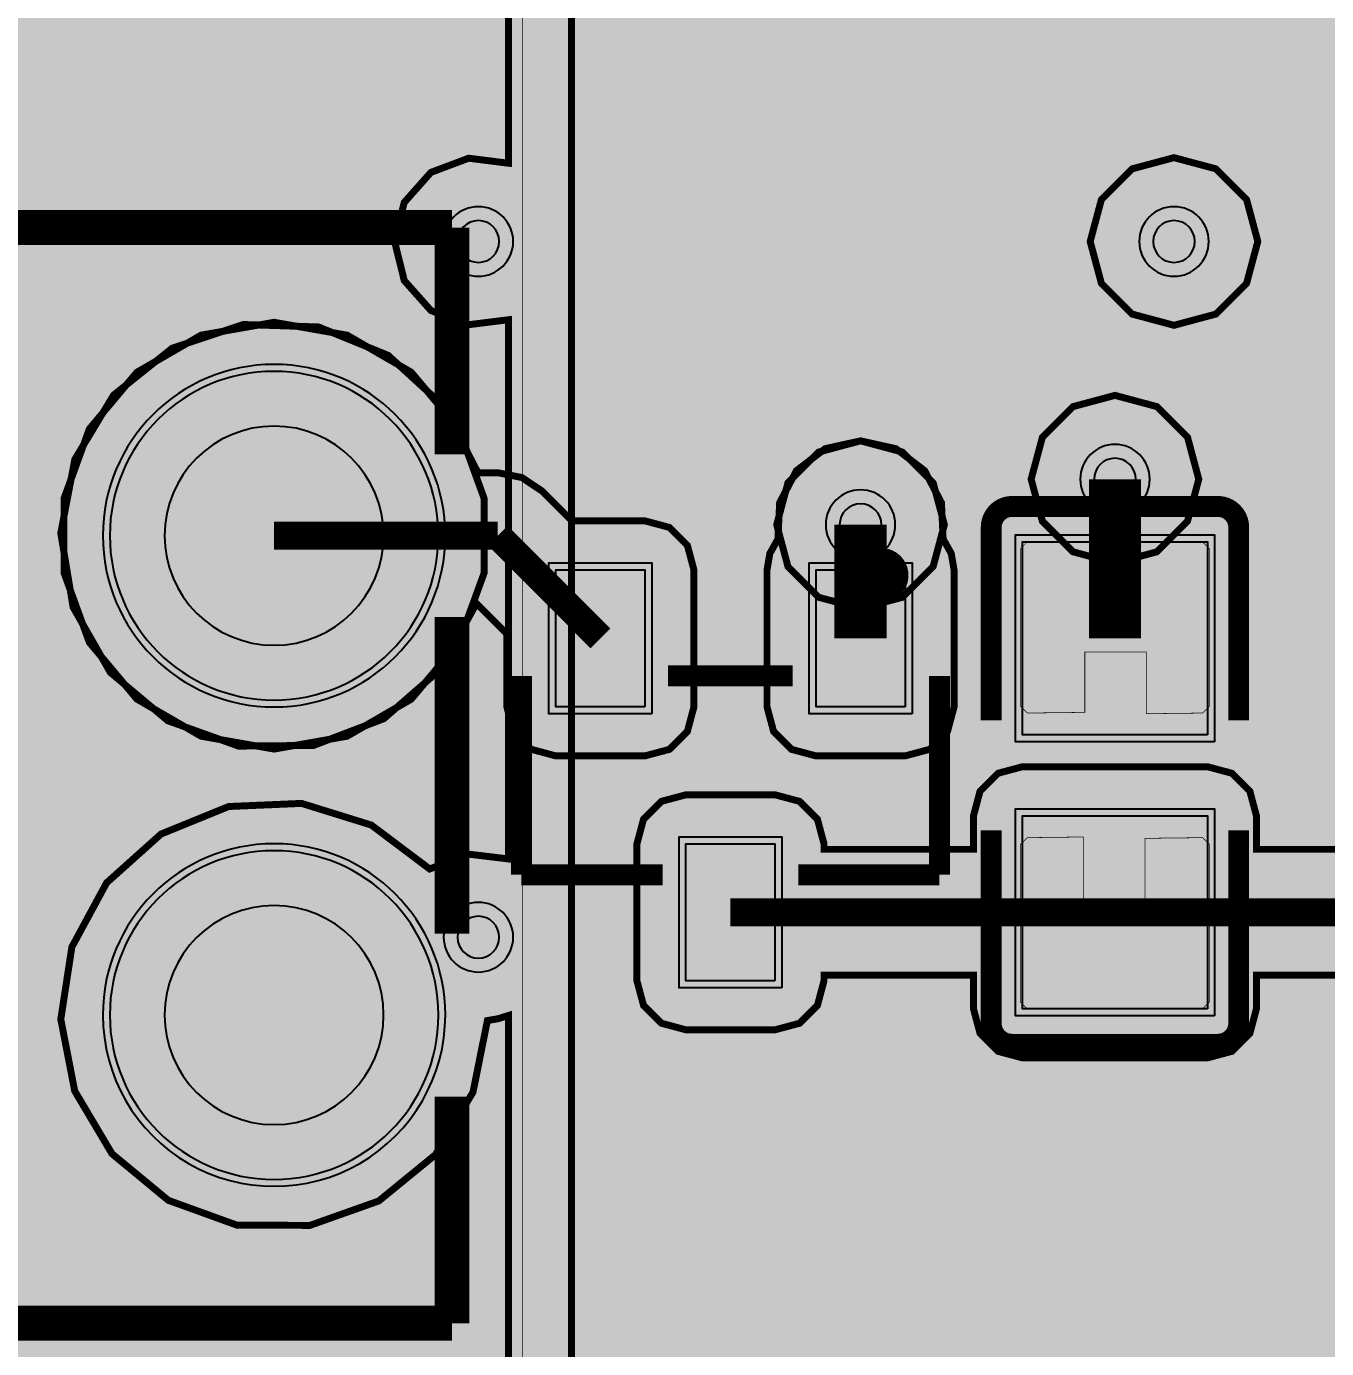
# Model space of a CAD drawing. Header units: millimetres. Extents: x -61 to 56, y -72 to 70.
# Drawn here: x -42.78 to -33.29, y -4.19 to 5.47 of the extents above; entities that cross this region are included whole.
import ezdxf

# ---------------------------------------------------------------- set-up
doc = ezdxf.new("R2010")
doc.units = ezdxf.units.MM
doc.header["$MEASUREMENT"] = 0
for name, color, linetype, true_color in [('02GND', 7, 'Continuous', 0x999966), ('03POWER', 7, 'Continuous', 0x008000), ('Bottom-Layer', 7, 'Continuous', 0x0000ff), ('Bottom-Paste-Mask-Layer', 7, 'Continuous', 0x800000), ('Bottom-Solder-Mask-Layer', 7, 'Continuous', 0xaa00ff), ('Document-Layer', 7, 'Continuous', 0xffffff), ('Hole-Layer', 7, 'Continuous', 0x222222), ('Multi-Layer', 7, 'Continuous', 0xc0c0c0), ('Top-Layer', 7, 'Continuous', 0xff0000), ('Top-Paste-Mask-Layer', 7, 'Continuous', 0x808080), ('Top-Silkscreen-Layer', 7, 'Continuous', 0xffcc00), ('Top-Solder-Mask-Layer', 7, 'Continuous', 0x800080)]:
    doc.layers.add(name, color=color, linetype=linetype, true_color=true_color)

msp = doc.modelspace()

# ---------------------------------------------------------------- hatches: boundary and pattern name
at = {"layer": '02GND'}
for points in [[(-49.64195834391669, 52.15325882651766), (49.64195834391669, 52.15325882651766), (49.641958343916706, -62.14198374396749), (-49.64195834391669, -62.14198374396749)], [(-40.97408178816358, 3.308077216154433), (-41.50699729926771, 3.2141098331087323), (-41.97563533473739, 2.9435415371778157), (-42.32347123113418, 2.529006858013717), (-42.508550845841526, 2.020504795803917), (-42.508550845841526, 1.4793682039420835), (-42.32347123113418, 0.9708661417322834), (-41.9756353347374, 0.5563314625681843), (-41.50699729926771, 0.28576316663726803), (-40.97408178816358, 0.1917957835915669), (-40.441166277059445, 0.28576316663726803), (-39.972528241589764, 0.5563314625681839), (-39.624692345192976, 0.9708661417322829), (-39.43961273048563, 1.4793682039420837), (-39.43961273048563, 2.0205047958039164), (-39.624692345192976, 2.529006858013717), (-39.972528241589764, 2.9435415371778157), (-40.441166277059445, 3.214109833108732)], [(-37.3032537465075, 1.8303276606553216), (-37.22124237315736, 1.5242570485140978), (-36.997183134366274, 1.3001978097230145), (-36.69111252222505, 1.2181864363728738), (-36.38504191008382, 1.3001978097230142), (-36.16098267129274, 1.5242570485140976), (-36.0789712979426, 1.8303276606553216), (-36.16098267129274, 2.136398272796545), (-36.38504191008382, 2.360457511587629), (-36.69111252222505, 2.442468884937769), (-36.99718313436627, 2.360457511587629), (-37.22124237315736, 2.136398272796545)]]:
    msp.add_hatch(color=256, dxfattribs=at).paths.add_polyline_path(points)
at = {"layer": '03POWER'}
for points in [[(48.498956057912125, -56.04159512319025), (48.58111403814797, -56.34791952557415), (48.80553446097866, -56.57201782326688), (49.111976558646546, -56.65373571597832), (49.41818263372846, -56.57113781772896), (49.64195834391669, -56.34639573279148), (49.641958343916706, -62.14198374396749), (44.192197104394225, -62.14198374396749), (44.39271061544224, -61.95662885865687), (44.49267545900355, -61.702524290273935), (44.47220038050033, -61.43023240133561), (45.189120969245266, -61.703607933859004), (45.94976176232751, -61.80428015568837), (46.713115877138364, -61.72682172974153), (47.43803015326418, -61.475408514858486), (48.08542375926282, -61.063594441202774), (48.62039507817628, -60.513580804745615), (49.014103287538546, -59.85501937387557), (49.24532319607639, -59.123413833816876), (49.30158951434908, -58.358205748537536), (49.17986887058742, -57.60064822779664), (48.886723342706745, -56.89158193200168), (48.437956690324455, -56.26923331261023), (47.85776235875703, -55.76715378707081), (47.17741918692714, -55.41241094937951), (46.43360513483187, -55.22412932984521), (45.666419939159496, -55.21245937311911), (44.917223297607244, -55.3780302178825), (44.22640512747952, -55.71191577937058), (43.631208106087335, -56.196115963256034), (43.16371988190714, -56.80452706818566), (42.84914319834193, -57.50434906162825), (42.7044371893899, -58.257853861428494), (42.73740309628848, -59.02441929329403), (42.94626369503581, -59.76271907159533), (43.319759108259646, -60.43295073949053), (43.837753836123234, -60.99898145796292), (-43.36177800355601, -60.99898145796292), (-43.62070140292836, -61.05643758985197), (-43.83101923092808, -61.21802021595908), (-43.95325024242799, -61.453396751879495), (-43.96444900967684, -61.718381886266876), (-43.86251327972212, -61.963232127828505), (-43.66657861315724, -62.14198374396749), (-49.64195834391669, -62.14198374396749), (-49.64195834391669, -56.58191262382526), (-49.43345581523011, -56.797498269466416), (-49.14757138874967, -56.8881656272704), (-48.85293138332117, -56.832150073391965), (-49.16222811200256, -57.541188698626186), (-49.29821191569646, -58.30270602842243), (-49.25343109754075, -59.07497212037024), (-49.0303395753776, -59.81566801693373), (-48.6411624109461, -60.4842047572346), (-48.10722589587972, -61.043947587761096), (-47.45778890473421, -61.464223488781975), (-46.72843955504717, -61.72200200720069), (-45.95914503491617, -61.80315728887398), (-45.19206146445252, -61.70324215302472), (-44.46922380723083, -61.427731790698154), (-43.83024242092482, -60.99172373297273), (-43.31013247250253, -60.41911053019163), (-42.93739516258743, -59.74127047808177), (-42.7324559048482, -58.995348136893135), (-42.706545045710975, -58.22221886838377), (-42.861082459178974, -57.46424893079675), (-43.18759973998821, -56.76297387507325), (-43.668204258790595, -56.1568224625089), (-44.27655964987642, -55.6790108295573), (-44.97932900226311, -55.35572229621123), (-45.73800166956687, -55.204672561576466), (-46.51100359237213, -55.23413891164608), (-47.25597549077851, -55.44250663715039), (-47.93209408578566, -55.81835751706504), (-48.50230915026372, -56.34109551902143), (-48.49979490575768, -56.3091476666853), (-48.498956057912125, -56.27711201422403), (-48.498956057912125, 51.31496316992635), (-19.402619467519298, 51.31496316992635), (-19.629487069922497, 51.14373500071528), (-19.75456549222998, 50.88850298229945), (-19.75088814838538, 50.604294481205976), (-19.61924786426078, 50.35238411907861), (-19.388025946438404, 50.187083121894396), (-19.6577761679802, 49.97715635433686), (-19.772914418966884, 49.65532159406582), (-19.6975412972884, 49.32192494998037), (-19.45515768106508, 49.080917455604144), (-19.683909679216892, 48.85828713656416), (-19.769484338568923, 48.55076687171796), (-19.688612489603983, 48.241976522679515), (-19.463284529677818, 48.0158813080247), (-19.154770869168768, 47.93396026742095), (-18.84696149045146, 48.01848909083615), (-18.62355486999766, 48.24648298889421), (-18.545298974109148, 48.55594663841217), (-18.63347287910289, 48.86273173924409), (-18.86410063745156, 49.083418333067456), (-18.624969617895157, 49.324257714659346), (-18.550889167339907, 49.65546662016338), (-18.664631474695653, 49.97523206507112), (-18.931232372078252, 50.18525876278939), (-18.69805043815655, 50.349440834778), (-18.56455849949009, 50.601451686490805), (-18.559730008311707, 50.88659419953101), (-18.684612953435636, 51.14298026991533), (-18.912102401924443, 51.31496316992635), (48.42554110101114, 51.31496316992635), (48.498956057912125, 51.24154821302537)], [(-46.28272796545594, 39.220508001016015), (-46.41978230996401, 39.19324623436728), (-46.535971428105384, 39.115611280288064), (-47.7430199422024, 37.90856530619611), (-47.82065528498286, 37.792376003287046), (-47.84791719583439, 37.65532131064263), (-47.84791719583439, -24.450579121158242), (-47.820655357084306, -24.587633639734513), (-47.74302020865456, -24.70382285025985), (-46.32621553504523, -26.1206275238692), (-46.21002632451989, -26.198262672298938), (-46.072971805943624, -26.225524511049024), (-40.6033172466345, -26.225524511049024), (-40.466262728058226, -26.19826267229894), (-40.35007351753289, -26.120627523869203), (-38.90752081242748, -24.678074818763793), (-38.829885663997736, -24.561885608238455), (-38.80262382524766, -24.424831089662185), (-38.80262382524766, 15.501943634842492), (-38.491686353854334, 15.393548061270458), (-38.169576200286926, 15.461934905438504), (-37.929502283720545, 15.68731508662345), (-37.840934721869445, 16.00447040894082), (-37.929502283720545, 16.321625731258187), (-38.16957620028693, 16.547005912443137), (-38.491686353854334, 16.615392756611183), (-38.80262382524766, 16.506997183039147), (-38.80262382524766, 28.715935706643116), (-36.1733106147869, 31.34524891710387), (-36.01334973486082, 31.07331108382501), (-35.73921211324402, 30.917150164612146), (-35.42371811435117, 30.91824786116438), (-35.150673776312026, 31.076312587589644), (-34.99260904988676, 31.349356925628783), (-34.99151135333452, 31.664850924521634), (-35.14767227254738, 31.938988546138436), (-35.419610105826244, 32.09894942606452), (-33.88008367755321, 33.638475854337564), (-33.80244852912347, 33.754665064862905), (-33.77518669037338, 33.891719583439176), (-33.77518669037338, 38.43114046228093), (-33.80244832730417, 38.5681944936213), (-33.8800829317261, 38.68438344555324), (-34.11381676615711, 38.9181186567275), (-33.86563891107697, 39.16307366603446), (-33.791486216175436, 39.50380315136788), (-33.91542114729492, 39.829740779120726), (-34.197226959100604, 40.03512015678383), (-34.545457983572206, 40.05329590799804), (-34.84711364611496, 39.87837002199876), (-35.00430702453744, 39.56710575145543), (-34.966029044874475, 39.220508001016015), (-38.91783684285731, 39.220508001016015), (-38.87247556337356, 39.51542424386327), (-38.9719233869221, 39.7967485520256), (-39.19255137643154, 39.99763789026079), (-39.481938023876054, 40.07036068072137), (-39.77132467132057, 39.99763789026079), (-39.99195266083001, 39.7967485520256), (-40.091400484378546, 39.51542424386327), (-40.0460392048948, 39.220508001016015), (-43.997847002877634, 39.220508001016015), (-43.952485723393885, 39.51542424386327), (-44.05193354694242, 39.7967485520256), (-44.27256153645186, 39.99763789026079), (-44.56194818389638, 40.07036068072137), (-44.85133483134089, 39.99763789026079), (-45.07196282085033, 39.7967485520256), (-45.17141064439887, 39.51542424386327), (-45.12604936491512, 39.220508001016015)], [(-39.262364744729496, -6.762637691195741), (-39.262364744729496, -8.204833364254517), (-39.57563970305988, -8.072800144651465), (-39.9110458336323, -8.128268136954134), (-40.16513378441579, -8.35412934181744), (-40.25953517907036, -8.680721361442725), (-40.16513378441579, -9.007313381068009), (-39.9110458336323, -9.233174585931314), (-39.57563970305988, -9.288642578233983), (-39.262364744729496, -9.156609358630933), (-39.262364744729496, -10.770476461651448), (-39.586737610596764, -10.738778566350604), (-39.88140251274859, -10.878044887179811), (-40.06282959677181, -11.148797035574393), (-40.079588991635305, -11.474283802373384), (-40.536073897963355, -11.254781579365945), (-41.03884558889081, -11.19329725280634), (-41.534773320699784, -11.296328221128201), (-41.971449589752346, -11.552986615997465), (-42.302728331428376, -11.936149885275826), (-42.493601437195146, -12.405326987344422), (-42.52389826051839, -12.910937309734162), (-42.39041716378704, -13.399550134397957), (-42.107263853566515, -13.819530965533966), (-41.70436075037026, -14.126498040389501), (-41.22428491632278, -14.288012402519163), (-40.71776869487975, -14.287005910784703), (-40.238338535592845, -14.123584926891368), (-39.836658549793995, -13.815019075541661), (-39.55517654583675, -13.393916264984966), (-39.423638327797434, -12.90477682391977), (-39.455944287201376, -12.399290898697787), (-39.64868046960243, -11.930876061609968), (-39.45409721302191, -11.953389925985414), (-39.262364744729496, -11.91328782587713), (-39.262364744729496, -15.850486621671767), (-39.36903949610568, -15.820252211293015), (-39.479418195506895, -15.809756265855945), (-39.714124164611, -15.333280591164348), (-40.095239965806265, -14.963325585001165), (-40.578479109279684, -14.742880828381761), (-41.107688149444456, -14.697562484261695), (-41.621371838156314, -14.832636643364365), (-42.05983900707245, -15.132407392919061), (-42.37213881199105, -15.56204071606068), (-42.52198133240567, -16.071612280790998), (-42.49195453965445, -16.601908756569394), (-42.285547612740515, -17.09130853285444), (-41.92674548809906, -17.48294228504989), (-41.45724175751499, -17.73130131442784), (-40.93159378155032, -17.807525758474004), (-40.41088300489921, -17.7027581700446), (-39.95561715889521, -17.429172772100618), (-39.61869913076585, -17.01856078636794), (-39.43864811465492, -17.03250090364678), (-39.262364744729496, -16.993297985897453), (-39.262364744729496, -19.457982293540322), (-39.30397052151952, -19.550033298400606), (-39.31821691643384, -19.65004064008128), (-39.31821691643384, -21.350040640081282), (-39.30397052151952, -21.450047981761955), (-39.262364744729496, -21.54209898662224), (-39.262364744729496, -24.382746907556715), (-40.645401428739966, -25.765783591567185), (-46.03088762383815, -25.765783591567185), (-47.38817627635255, -24.408494939052773), (-47.38817627635255, 37.613237065916984), (-46.240643845970624, 38.76076708153417), (-34.60663604648962, 38.76076708153417), (-34.23492760985522, 38.38905645545601), (-34.23492760985522, 34.9671301685481), (-34.57880925400335, 34.96423817990939), (-34.866866044814614, 34.77639187558632), (-35.008185489537155, 34.46287670318852), (-34.95816630327209, 34.1226399770908), (-34.732594848479295, 33.86306249816981), (-34.40266286200732, 33.76606851339256), (-38.86979724085002, 29.298934134549864), (-38.9473985653097, 29.596501743999347), (-39.15990325218375, 29.818785809572972), (-39.45368084196408, 29.909687819970102), (-39.75458978339898, 29.84626655606037), (-39.98668876415017, 29.64452783670875), (-40.09140225267458, 29.35538508118403), (-40.04230338475159, 29.051810133403322), (-39.85178339224895, 28.81041713390215), (-39.567924389936444, 28.69212717423723), (-39.262364744729496, 28.726793454285435), (-39.262364744729496, 9.549564178429835), (-39.55372675507742, 9.586075642430272), (-39.82856968901178, 9.482701227105231), (-40.02365031390521, 9.2632280900961), (-40.0940792481585, 8.978158496316993), (-40.02365031390521, 8.693088902537886), (-39.82856968901178, 8.473615765528757), (-39.55372675507742, 8.370241350203715), (-39.262364744729496, 8.406752814204152), (-39.262364744729496, 4.469554018409514), (-39.55372675507742, 4.5060654824099515), (-39.82856968901178, 4.40269106708491), (-40.02365031390521, 4.18321793007578), (-40.0940792481585, 3.898148336296673), (-40.02365031390521, 3.6130787425175663), (-39.82856968901178, 3.3936056055084367), (-39.55372675507742, 3.2902311901833956), (-39.262364744729496, 3.326742654183832), (-39.262364744729496, -0.6104561416108079), (-39.55932167009502, -0.5746315134097801), (-39.83780259636088, -0.6837882503268945), (-40.26390214918043, -0.3630524484441191), (-40.77320369932672, -0.20479880854602064), (-41.30603937702746, -0.22756773675097375), (-41.79998414191523, -0.42869171036520815), (-42.19716926789336, -0.7846077948909761), (-42.451062027218235, -1.253618189535711), (-42.53191729130118, -1.7807753860079667), (-42.430262359015856, -2.304319613618662), (-42.15800674302639, -2.762914383633109), (-41.74704689570948, -3.102832443488238), (-41.24552933977708, -3.2842502612846127), (-40.71221000127592, -3.285913602230414), (-40.20957058446862, -3.107627595505178), (-39.79649844843716, -2.770279564598193), (-39.52138758375983, -2.313391946404287), (-39.4164689530987, -1.7904919899474103), (-39.338206674244645, -1.7768897034058921), (-39.262364744729496, -1.7532675058364893), (-39.262364744729496, -5.8013856768509955), (-39.57536590853469, -5.673449405130517), (-39.90853530101794, -5.731203834203001), (-40.16021289473631, -5.957026346334272), (-40.253604267208544, -6.282011684023369), (-40.16021289473631, -6.606997021712466), (-39.90853530101794, -6.832819533843736), (-39.57536590853469, -6.890573962916219)], [(-35.01406908813818, 3.898148336296673), (-34.932057714788044, 3.5920777241554496), (-34.70799847599696, 3.3680184853643658), (-34.40192786385573, 3.2860071120142256), (-34.095857251714506, 3.3680184853643658), (-33.87179801292342, 3.5920777241554496), (-33.789786639573286, 3.898148336296673), (-33.87179801292342, 4.204218948437897), (-34.095857251714506, 4.4282781872289805), (-34.40192786385573, 4.510289560579121), (-34.70799847599695, 4.4282781872289805), (-34.932057714788044, 4.204218948437897)], [(-40.97408178816358, 3.308077216154433), (-41.50699729926771, 3.2141098331087323), (-41.97563533473739, 2.9435415371778157), (-42.32347123113418, 2.529006858013717), (-42.508550845841526, 2.020504795803917), (-42.508550845841526, 1.4793682039420835), (-42.32347123113418, 0.9708661417322834), (-41.9756353347374, 0.5563314625681843), (-41.50699729926771, 0.28576316663726803), (-40.97408178816358, 0.1917957835915669), (-40.441166277059445, 0.28576316663726803), (-39.972528241589764, 0.5563314625681839), (-39.624692345192976, 0.9708661417322829), (-39.43961273048563, 1.4793682039420837), (-39.43961273048563, 2.0205047958039164), (-39.624692345192976, 2.529006858013717), (-39.972528241589764, 2.9435415371778157), (-40.441166277059445, 3.214109833108732)], [(-35.445212090424185, 2.1623037846075697), (-35.363200717074044, 1.8562331724663457), (-35.139141478282966, 1.632173933675262), (-34.83307086614174, 1.5501625603251217), (-34.52700025400051, 1.632173933675262), (-34.30294101520943, 1.8562331724663454), (-34.220929641859286, 2.1623037846075697), (-34.30294101520943, 2.4683743967487937), (-34.52700025400051, 2.692433635539877), (-34.83307086614174, 2.774445008890017), (-35.13914147828296, 2.692433635539877), (-35.363200717074044, 2.4683743967487937)]]:
    msp.add_hatch(color=256, dxfattribs=at).paths.add_polyline_path(points)
at = {"layer": 'Bottom-Layer'}
for points in [[(-49.64195834391669, -62.14198374396749), (-49.641958343916684, 52.15325882651766), (49.6419583439167, 52.15325882651766), (49.641958343916706, -62.14198374396749)], [(-40.97408178816358, 3.308077216154433), (-41.50699729926771, 3.2141098331087323), (-41.97563533473739, 2.9435415371778157), (-42.32347123113418, 2.529006858013717), (-42.508550845841526, 2.020504795803917), (-42.508550845841526, 1.4793682039420835), (-42.32347123113418, 0.9708661417322834), (-41.9756353347374, 0.5563314625681843), (-41.50699729926771, 0.28576316663726803), (-40.97408178816358, 0.1917957835915669), (-40.441166277059445, 0.28576316663726803), (-39.972528241589764, 0.5563314625681839), (-39.624692345192976, 0.9708661417322829), (-39.43961273048563, 1.4793682039420837), (-39.43961273048563, 2.0205047958039164), (-39.624692345192976, 2.529006858013717), (-39.972528241589764, 2.9435415371778157), (-40.441166277059445, 3.214109833108732)], [(-42.17408178816358, 1.749936499873, 1), (-39.77408178816358, 1.749936499873, 1)], [(-37.3032537465075, 1.8303276606553216), (-37.22124237315736, 1.5242570485140978), (-36.997183134366274, 1.3001978097230145), (-36.69111252222505, 1.2181864363728738), (-36.38504191008382, 1.3001978097230142), (-36.16098267129274, 1.5242570485140976), (-36.0789712979426, 1.8303276606553216), (-36.16098267129274, 2.136398272796545), (-36.38504191008382, 2.360457511587629), (-36.69111252222505, 2.442468884937769), (-36.99718313436627, 2.360457511587629), (-37.22124237315736, 2.136398272796545)], [(-42.17408178816358, -1.749936499873, 1), (-39.77408178816358, -1.749936499873, 1)]]:
    msp.add_hatch(color=256, dxfattribs=at).paths.add_polyline_path(points)
at = {"layer": 'Bottom-Paste-Mask-Layer'}
for points in [[(-42.17408178816358, 1.749936499873, 1), (-39.77408178816358, 1.749936499873, 1)], [(-42.17408178816358, -1.749936499873, 1), (-39.77408178816358, -1.749936499873, 1)]]:
    msp.add_hatch(color=256, dxfattribs=at).paths.add_polyline_path(points)
at = {"layer": 'Bottom-Solder-Mask-Layer'}
for points in [[(-42.224881889763786, 1.749936499873, 1), (-39.723281686563375, 1.749936499873, 1)], [(-42.224881889763786, -1.749936499873, 1), (-39.723281686563375, -1.749936499873, 1)]]:
    msp.add_hatch(color=256, dxfattribs=at).paths.add_polyline_path(points)
at = {"layer": 'Hole-Layer'}
for points in [[(-41.77408178816358, 1.7500635001270004, 1), (-40.17408178816358, 1.7500635001270004, 1)], [(-41.77408178816358, -1.749936499873, 1), (-40.17408178816358, -1.749936499873, 1)]]:
    msp.add_hatch(color=256, dxfattribs=at).paths.add_polyline_path(points)
at = {"layer": 'Multi-Layer'}
for points in [[(-42.17408178816358, 1.749936499873, 1), (-39.77408178816358, 1.749936499873, 1)], [(-42.17408178816358, 1.749936499873, 1), (-39.77408178816358, 1.749936499873, 1)], [(-42.17408178816358, 1.749936499873, 1), (-39.77408178816358, 1.749936499873, 1)], [(-42.17408178816358, -1.749936499873, 1), (-39.77408178816358, -1.749936499873, 1)], [(-42.17408178816358, -1.749936499873, 1), (-39.77408178816358, -1.749936499873, 1)], [(-42.17408178816358, -1.749936499873, 1), (-39.77408178816358, -1.749936499873, 1)]]:
    msp.add_hatch(color=256, dxfattribs=at).paths.add_polyline_path(points)
at = {"layer": 'Top-Layer'}
for points in [[(-49.64195834391669, -62.14198374396749), (-49.641958343916684, 52.15325882651766), (49.6419583439167, 52.15325882651766), (49.641958343916706, -62.14198374396749)], [(-42.53211483586227, 1.7682535414666123), (-42.44196618818032, 1.2273296878991065), (-42.1699946302332, 0.7511397408138893), (-41.74988855068062, 0.3986680739239469), (-41.233685364732864, 0.21357440883897316), (-40.68532577886251, 0.21878580225158847), (-40.17273362669952, 0.4136567328136491), (-39.759402325630376, 0.7740490601372109), (-39.496530117194546, 1.2553219516128038), (-39.27418338836679, 1.0329752227850417), (-39.27418338836679, 0.5000000000000003), (-39.22620163051463, 0.3209296418592839), (-39.095113030226074, 0.18984104157072454), (-38.916042672085354, 0.14185928371856757), (-38.266029972059954, 0.1418592837185675), (-38.086959613919234, 0.18984104157072448), (-37.95587101363068, 0.3209296418592839), (-37.90788925577852, 0.5000000000000001), (-37.90788925577852, 1.5000000000000002), (-37.95587101363068, 1.6790703581407165), (-38.086959613919234, 1.8101589584292759), (-38.266029972059954, 1.8581407162814327), (-38.79900519484499, 1.8581407162814327), (-39.015886900191106, 2.075022421627546), (-39.165037588879656, 2.1746817256401902), (-39.34097282194565, 2.209677419354839), (-39.48531022117017, 2.209677419354838), (-39.736795151779184, 2.6969973591416134), (-40.14153946511414, 3.06700740611361), (-40.64940856681394, 3.2738754064806304), (-41.19749407110667, 3.2919771749409996), (-41.717906094113516, 3.1190704939043044), (-42.14618259198483, 2.7765728509806205), (-42.42927410167011, 2.306908512137101)], [(-42.17408178816358, 1.749936499873, 1), (-39.77408178816358, 1.749936499873, 1)], [(-37.37425958851918, 1.5000000000000002), (-37.37425958851918, 0.5000000000000001), (-37.326277830667024, 0.3209296418592837), (-37.19518923037847, 0.18984104157072432), (-37.01611887223775, 0.14185928371856735), (-36.36610617221235, 0.1418592837185673), (-36.18703581407163, 0.18984104157072426), (-36.05594721378307, 0.3209296418592837), (-36.007965455930915, 0.4999999999999999), (-36.007965455930915, 1.4999999999999996), (-36.028563614651006, 1.6197071196442623), (-36.087988719648656, 1.725644532923054), (-36.10014877050284, 1.9899482189065267), (-36.2227121932127, 2.224431720831228), (-36.43278178791798, 2.3852890198312453), (-36.69111252222505, 2.44246888493777), (-36.949443256532106, 2.3852890198312457), (-37.1595128512374, 2.2244317208312285), (-37.28207627394726, 1.9899482189065276), (-37.29423632480143, 1.7256445329230565), (-37.3536614297991, 1.619707119644264)], [(-34.15806451612904, 0.29499618999238375), (-35.50807721615443, 0.29499618999238375), (-35.50807721615443, 1.7050038100076226), (-34.15806451612904, 1.7050038100076226)], [(-38.266029972059954, 0.5000000000000016), (-38.916042672085354, 0.5000000000000016), (-38.916042672085354, 1.5000000000000047), (-38.266029972059954, 1.5000000000000047)], [(-36.36610617221235, 0.5000000000000016), (-37.01611887223775, 0.5000000000000016), (-37.01611887223775, 1.5000000000000047), (-36.36610617221235, 1.5000000000000047)], [(-13.829036305665404, -1.4597409194818391), (-12.051000721083595, -3.2377744498207237), (-11.93213056884593, -3.5626848223667884), (-11.656096714279471, -3.771256571206874), (-11.311073425611035, -3.7968650377256608), (-11.007272459464923, -3.631330037651002), (-10.841737810385231, -3.3275288802550977), (-10.867346675524853, -2.982505621173497), (-11.07591874327907, -2.706472007579503), (-11.400829253160927, -2.587602230725418), (-13.313519803249743, -0.674913890452348), (-13.462670426826884, -0.5752547234163649), (-13.638605537211076, -0.5402590805181611), (-33.799923799847605, -0.5402590805181611), (-33.799923799847605, -0.29499618999238014), (-33.84790555769976, -0.11592583185166369), (-33.97899415798832, 0.015162768436895818), (-34.15806451612904, 0.06314452628905262), (-35.50807721615443, 0.06314452628905268), (-35.68714757429515, 0.015162768436895818), (-35.81823617458371, -0.11592583185166372), (-35.866217932435866, -0.2949961899923799), (-35.866217932435866, -0.5402590805181611), (-36.95792735585472, -0.5402590805181611), (-36.95792735585472, -0.5000000000000001), (-37.00590911370688, -0.3209296418592838), (-37.136997713995434, -0.18984104157072426), (-37.316068072136154, -0.14185928371856746), (-37.966080772161554, -0.1418592837185674), (-38.145151130302274, -0.18984104157072426), (-38.27623973059083, -0.3209296418592838), (-38.32422148844299, -0.5), (-38.32422148844299, -1.5), (-38.27623973059083, -1.6790703581407165), (-38.145151130302274, -1.8101589584292757), (-37.966080772161554, -1.8581407162814327), (-37.316068072136154, -1.8581407162814327), (-37.136997713995434, -1.8101589584292759), (-37.00590911370688, -1.6790703581407165), (-36.95792735585472, -1.5000000000000002), (-36.95792735585472, -1.4597409194818391), (-35.866217932435866, -1.4597409194818391), (-35.866217932435866, -1.7050038100076201), (-35.81823617458371, -1.8840741681483366), (-35.68714757429515, -2.015162768436896), (-35.50807721615443, -2.063144526289053), (-34.15806451612904, -2.063144526289053), (-33.97899415798832, -2.015162768436896), (-33.84790555769976, -1.8840741681483366), (-33.799923799847605, -1.7050038100076204), (-33.799923799847605, -1.4597409194818391)], [(-34.15806451612904, -1.7050038100076226), (-35.50807721615443, -1.7050038100076226), (-35.50807721615443, -0.29499618999238375), (-34.15806451612904, -0.29499618999238375)], [(-42.17408178816358, -1.749936499873, 1), (-39.77408178816358, -1.749936499873, 1)], [(-37.316068072136154, -1.5000000000000047), (-37.966080772161554, -1.5000000000000047), (-37.966080772161554, -0.5000000000000016), (-37.316068072136154, -0.5000000000000016)]]:
    msp.add_hatch(color=256, dxfattribs=at).paths.add_polyline_path(points)
at = {"layer": 'Top-Paste-Mask-Layer'}
for points in [[(-42.17408178816358, 1.749936499873, 1), (-39.77408178816358, 1.749936499873, 1)], [(-35.473075946151894, 1.7049784099568202), (-34.19309118618238, 1.7049784099568202), (-34.14307848615698, 1.6549657099314203), (-34.14307848615698, 0.5049530099060198), (-34.19309118618238, 0.4549657099314198), (-34.60312420624842, 0.4499364998729998), (-34.60312420624842, 0.8999491998983999), (-35.05311150622302, 0.8999491998983999), (-35.05311150622302, 0.4599441198882398), (-35.473075946151894, 0.45496570993141994), (-35.5230886461773, 0.5049530099060199), (-35.5230886461773, 1.6549657099314203)], [(-35.473075946151894, 1.7049784099568202), (-34.19309118618238, 1.7049784099568202), (-34.14307848615698, 1.6549657099314203), (-34.14307848615698, 0.5049530099060198), (-34.19309118618238, 0.4549657099314198), (-34.60312420624842, 0.4499364998729998), (-34.60312420624842, 0.8999491998983999), (-35.05311150622302, 0.8999491998983999), (-35.05311150622302, 0.4599441198882398), (-35.473075946151894, 0.45496570993141994), (-35.5230886461773, 0.5049530099060199), (-35.5230886461773, 1.6549657099314203)], [(-38.266029972059954, 0.5000000000000016), (-38.916042672085354, 0.5000000000000016), (-38.916042672085354, 1.5000000000000047), (-38.266029972059954, 1.5000000000000047)], [(-36.36610617221235, 0.5000000000000016), (-37.01611887223775, 0.5000000000000016), (-37.01611887223775, 1.5000000000000047), (-36.36610617221235, 1.5000000000000047)], [(-34.19306578613158, -1.7049784099568202), (-35.47305054610109, -1.7049784099568202), (-35.5230632461265, -1.6549657099314203), (-35.5230632461265, -0.5049530099060198), (-35.47305054610109, -0.4549657099314198), (-35.06301752603506, -0.4499364998729998), (-35.06301752603506, -0.8999491998983999), (-34.61303022606046, -0.8999491998983999), (-34.61303022606046, -0.4599441198882398), (-34.19306578613158, -0.45496570993141994), (-34.14305308610618, -0.5049530099060199), (-34.14305308610618, -1.6549657099314203)], [(-34.19306578613158, -1.7049784099568202), (-35.47305054610109, -1.7049784099568202), (-35.5230632461265, -1.6549657099314203), (-35.5230632461265, -0.5049530099060198), (-35.47305054610109, -0.4549657099314198), (-35.06301752603506, -0.4499364998729998), (-35.06301752603506, -0.8999491998983999), (-34.61303022606046, -0.8999491998983999), (-34.61303022606046, -0.4599441198882398), (-34.19306578613158, -0.45496570993141994), (-34.14305308610618, -0.5049530099060199), (-34.14305308610618, -1.6549657099314203)], [(-42.17408178816358, -1.749936499873, 1), (-39.77408178816358, -1.749936499873, 1)], [(-37.316068072136154, -1.5000000000000047), (-37.966080772161554, -1.5000000000000047), (-37.966080772161554, -0.5000000000000016), (-37.316068072136154, -0.5000000000000016)]]:
    msp.add_hatch(color=256, dxfattribs=at).paths.add_polyline_path(points)
at = {"layer": 'Top-Solder-Mask-Layer'}
for points in [[(-42.224881889763786, 1.749936499873, 1), (-39.723281686563375, 1.749936499873, 1)], [(-34.10726441452883, 0.2441960883921762), (-35.558877317754636, 0.2441960883921762), (-35.558877317754636, 1.7558039116078301), (-34.10726441452883, 1.7558039116078301)], [(-38.21522987045975, 0.44919989839980123), (-38.966842773685556, 0.44919989839980123), (-38.966842773685556, 1.550800101600205), (-38.21522987045975, 1.550800101600205)], [(-36.31530607061215, 0.44919989839980123), (-37.06691897383795, 0.44919989839980123), (-37.06691897383795, 1.550800101600205), (-36.31530607061215, 1.550800101600205)], [(-34.10726441452883, -1.7558039116078301), (-35.558877317754636, -1.7558039116078301), (-35.558877317754636, -0.2441960883921762), (-34.10726441452883, -0.2441960883921762)], [(-37.265267970535945, -1.550800101600205), (-38.01688087376175, -1.550800101600205), (-38.01688087376175, -0.44919989839980123), (-37.265267970535945, -0.44919989839980123)], [(-42.224881889763786, -1.749936499873, 1), (-39.723281686563375, -1.749936499873, 1)]]:
    msp.add_hatch(color=256, dxfattribs=at).paths.add_polyline_path(points)

# ---------------------------------------------------------------- linework, layer by layer
at = {"layer": '02GND', "const_width": 0.05080010160020321}
for points in [[(-40.97408178816358, 3.308077216154433), (-41.50699729926771, 3.2141098331087323), (-41.97563533473739, 2.9435415371778157), (-42.32347123113418, 2.529006858013717), (-42.508550845841526, 2.020504795803917), (-42.508550845841526, 1.4793682039420835), (-42.32347123113418, 0.9708661417322834), (-41.9756353347374, 0.5563314625681843), (-41.50699729926771, 0.28576316663726803), (-40.97408178816358, 0.1917957835915669), (-40.441166277059445, 0.28576316663726803), (-39.972528241589764, 0.5563314625681839), (-39.624692345192976, 0.9708661417322829), (-39.43961273048563, 1.4793682039420837), (-39.43961273048563, 2.0205047958039164), (-39.624692345192976, 2.529006858013717), (-39.972528241589764, 2.9435415371778157), (-40.441166277059445, 3.214109833108732)], [(-37.3032537465075, 1.8303276606553216), (-37.22124237315736, 1.5242570485140978), (-36.997183134366274, 1.3001978097230145), (-36.69111252222505, 1.2181864363728738), (-36.38504191008382, 1.3001978097230142), (-36.16098267129274, 1.5242570485140976), (-36.0789712979426, 1.8303276606553216), (-36.16098267129274, 2.136398272796545), (-36.38504191008382, 2.360457511587629), (-36.69111252222505, 2.442468884937769), (-36.99718313436627, 2.360457511587629), (-37.22124237315736, 2.136398272796545)]]:
    msp.add_lwpolyline(points, close=True, dxfattribs=at)
at = {"layer": '03POWER'}
for points, const_width in [([(-40.6033172466345, -25.86738379476759), (-46.072971805943624, -25.86738379476759), (-47.48977647955296, -24.450579121158242), (-47.48977647955296, 37.65532131064263), (-46.28272796545594, 38.86236728473458), (-34.56455168910338, 38.86236728473458), (-34.133327406654814, 38.43114046228093), (-34.133327406654814, 33.891719583439176), (-39.16076454152908, 28.8642824485649), (-39.16076454152908, -24.424831089662185)], 0.005080010160020321), ([(-35.01406908813818, 3.898148336296673), (-34.932057714788044, 3.5920777241554496), (-34.70799847599696, 3.3680184853643658), (-34.40192786385573, 3.2860071120142256), (-34.095857251714506, 3.3680184853643658), (-33.87179801292342, 3.5920777241554496), (-33.789786639573286, 3.898148336296673), (-33.87179801292342, 4.204218948437897), (-34.095857251714506, 4.4282781872289805), (-34.40192786385573, 4.510289560579121), (-34.70799847599695, 4.4282781872289805), (-34.932057714788044, 4.204218948437897)], 0.05080010160020321), ([(-40.97408178816358, 3.308077216154433), (-41.50699729926771, 3.2141098331087323), (-41.97563533473739, 2.9435415371778157), (-42.32347123113418, 2.529006858013717), (-42.508550845841526, 2.020504795803917), (-42.508550845841526, 1.4793682039420835), (-42.32347123113418, 0.9708661417322834), (-41.9756353347374, 0.5563314625681843), (-41.50699729926771, 0.28576316663726803), (-40.97408178816358, 0.1917957835915669), (-40.441166277059445, 0.28576316663726803), (-39.972528241589764, 0.5563314625681839), (-39.624692345192976, 0.9708661417322829), (-39.43961273048563, 1.4793682039420837), (-39.43961273048563, 2.0205047958039164), (-39.624692345192976, 2.529006858013717), (-39.972528241589764, 2.9435415371778157), (-40.441166277059445, 3.214109833108732)], 0.05080010160020321), ([(-35.445212090424185, 2.1623037846075697), (-35.363200717074044, 1.8562331724663457), (-35.139141478282966, 1.632173933675262), (-34.83307086614174, 1.5501625603251217), (-34.52700025400051, 1.632173933675262), (-34.30294101520943, 1.8562331724663454), (-34.220929641859286, 2.1623037846075697), (-34.30294101520943, 2.4683743967487937), (-34.52700025400051, 2.692433635539877), (-34.83307086614174, 2.774445008890017), (-35.13914147828296, 2.692433635539877), (-35.363200717074044, 2.4683743967487937)], 0.05080010160020321)]:
    msp.add_lwpolyline(points, close=True, dxfattribs=dict(at, const_width=const_width))
at = {"layer": '03POWER', "const_width": 0.05080010160020321}
for points in [[(-47.84791719583439, 37.65532131064263), (-47.84791719583439, -24.450579121158242), (-47.820655357084306, -24.587633639734513), (-47.74302020865456, -24.70382285025985), (-46.32621553504523, -26.1206275238692), (-46.21002632451989, -26.198262672298938), (-46.072971805943624, -26.225524511049024), (-40.6033172466345, -26.225524511049024), (-40.466262728058226, -26.19826267229894), (-40.35007351753289, -26.120627523869203), (-38.90752081242748, -24.678074818763793), (-38.829885663997736, -24.561885608238455), (-38.80262382524766, -24.424831089662185), (-38.80262382524766, 15.501943634842492), (-38.491686353854334, 15.393548061270458), (-38.169576200286926, 15.461934905438504), (-37.929502283720545, 15.68731508662345), (-37.840934721869445, 16.00447040894082), (-37.929502283720545, 16.321625731258187), (-38.16957620028693, 16.547005912443137), (-38.491686353854334, 16.615392756611183), (-38.80262382524766, 16.506997183039147), (-38.80262382524766, 28.715935706643116)], [(-39.262364744729496, 8.406752814204152), (-39.262364744729496, 4.469554018409514), (-39.55372675507742, 4.5060654824099515), (-39.82856968901178, 4.40269106708491), (-40.02365031390521, 4.18321793007578), (-40.0940792481585, 3.898148336296673), (-40.02365031390521, 3.6130787425175663), (-39.82856968901178, 3.3936056055084367), (-39.55372675507742, 3.2902311901833956), (-39.262364744729496, 3.326742654183832), (-39.262364744729496, -0.6104561416108079), (-39.55932167009502, -0.5746315134097801), (-39.83780259636088, -0.6837882503268945), (-40.26390214918043, -0.3630524484441191), (-40.77320369932672, -0.20479880854602064), (-41.30603937702746, -0.22756773675097375), (-41.79998414191523, -0.42869171036520815), (-42.19716926789336, -0.7846077948909761), (-42.451062027218235, -1.253618189535711), (-42.53191729130118, -1.7807753860079667), (-42.430262359015856, -2.304319613618662), (-42.15800674302639, -2.762914383633109), (-41.74704689570948, -3.102832443488238), (-41.24552933977708, -3.2842502612846127), (-40.71221000127592, -3.285913602230414), (-40.20957058446862, -3.107627595505178), (-39.79649844843716, -2.770279564598193), (-39.52138758375983, -2.313391946404287), (-39.4164689530987, -1.7904919899474103), (-39.338206674244645, -1.7768897034058921), (-39.262364744729496, -1.7532675058364893), (-39.262364744729496, -5.8013856768509955)]]:
    msp.add_lwpolyline(points, dxfattribs=at)
at = {"layer": 'Bottom-Layer', "const_width": 0.05080010160020321}
for points in [[(-40.97408178816358, 3.308077216154433), (-41.50699729926771, 3.2141098331087323), (-41.97563533473739, 2.9435415371778157), (-42.32347123113418, 2.529006858013717), (-42.508550845841526, 2.020504795803917), (-42.508550845841526, 1.4793682039420835), (-42.32347123113418, 0.9708661417322834), (-41.9756353347374, 0.5563314625681843), (-41.50699729926771, 0.28576316663726803), (-40.97408178816358, 0.1917957835915669), (-40.441166277059445, 0.28576316663726803), (-39.972528241589764, 0.5563314625681839), (-39.624692345192976, 0.9708661417322829), (-39.43961273048563, 1.4793682039420837), (-39.43961273048563, 2.0205047958039164), (-39.624692345192976, 2.529006858013717), (-39.972528241589764, 2.9435415371778157), (-40.441166277059445, 3.214109833108732)], [(-37.3032537465075, 1.8303276606553216), (-37.22124237315736, 1.5242570485140978), (-36.997183134366274, 1.3001978097230145), (-36.69111252222505, 1.2181864363728738), (-36.38504191008382, 1.3001978097230142), (-36.16098267129274, 1.5242570485140976), (-36.0789712979426, 1.8303276606553216), (-36.16098267129274, 2.136398272796545), (-36.38504191008382, 2.360457511587629), (-36.69111252222505, 2.442468884937769), (-36.99718313436627, 2.360457511587629), (-37.22124237315736, 2.136398272796545)]]:
    msp.add_lwpolyline(points, close=True, dxfattribs=at)
at = {"layer": 'Bottom-Layer'}
for points in [[(-42.174081788163576, 1.749936499873, 1), (-39.77408178816358, 1.749936499873, 1)], [(-42.174081788163576, -1.749936499873, 1), (-39.77408178816358, -1.749936499873, 1)]]:
    msp.add_lwpolyline(points, format="xyb", close=True, dxfattribs=at)
at = {"layer": 'Bottom-Paste-Mask-Layer'}
for points in [[(-42.174081788163576, 1.749936499873, 1), (-39.77408178816358, 1.749936499873, 1)], [(-42.174081788163576, -1.749936499873, 1), (-39.77408178816358, -1.749936499873, 1)]]:
    msp.add_lwpolyline(points, format="xyb", close=True, dxfattribs=at)
at = {"layer": 'Bottom-Solder-Mask-Layer'}
for points in [[(-42.22488188976378, 1.7499365011271761, 1), (-39.723281686563375, 1.7499364976725003), (-39.723281686563375, 1.7499364986188244, 1), (-42.22488188976378, 1.7499365020734983)], [(-42.22488188976378, -1.7499364986188237, 1), (-39.723281686563375, -1.7499365020734996), (-39.723281686563375, -1.7499365011271755, 1), (-42.22488188976378, -1.7499364976725018)]]:
    msp.add_lwpolyline(points, format="xyb", dxfattribs=at)
at = {"layer": 'Document-Layer', "const_width": 0.2}
msp.add_lwpolyline([(-36.641074422148854, 1.45999491998984, 1), (-36.44092202184405, 1.45999491998984, 1)], format="xyb", close=True, dxfattribs=at)
msp.add_lwpolyline([(-36.641074422148854, 1.45999491998984, 1), (-36.44092202184405, 1.45999491998984, 1)], format="xyb", close=True, dxfattribs=at)
at = {"layer": 'Hole-Layer'}
for points in [[(-39.63443738887479, 3.898148336296673, 1), (-39.32943865887732, 3.898148336296673, 1)], [(-34.554427228854465, 3.898148336296673, 1), (-34.249428498857, 3.898148336296673, 1)], [(-34.985570231140464, 2.1623037846075697, 1), (-34.68057150114301, 2.1623037846075697, 1)], [(-36.84361188722378, 1.8303276606553216, 1), (-36.538613157226315, 1.8303276606553216, 1)], [(-39.63443738887479, -1.1818618237236476, 1), (-39.32943865887732, -1.1818618237236476, 1)]]:
    msp.add_lwpolyline(points, format="xyb", close=True, dxfattribs=at)
for points in [[(-41.77408178816358, 1.75006350072478, 1), (-40.174081788163576, 1.7500634994317505), (-40.174081788163576, 1.7500634995292208, 1), (-41.77408178816358, 1.7500635008222494)], [(-41.77408178816358, -1.7499364992752202, 1), (-40.174081788163576, -1.74993650056825), (-40.174081788163576, -1.7499365004707794, 1), (-41.77408178816358, -1.7499364991777508)]]:
    msp.add_lwpolyline(points, format="xyb", dxfattribs=at)
at = {"layer": 'Multi-Layer'}
for points in [[(-39.73593853187707, 3.898148336296673, 1), (-39.22793751587504, 3.898148336296673, 1)], [(-34.65592837185675, 3.898148336296673, 1), (-34.14792735585472, 3.898148336296673, 1)], [(-42.174081788163576, 1.749936499873, 1), (-39.77408178816358, 1.749936499873, 1)], [(-42.174081788163576, 1.749936499873, 1), (-39.77408178816358, 1.749936499873, 1)], [(-42.174081788163576, 1.749936499873, 1), (-39.77408178816358, 1.749936499873, 1)], [(-35.08707137414275, 2.1623037846075697, 1), (-34.57907035814072, 2.1623037846075697, 1)], [(-36.94511303022607, 1.8303276606553216, 1), (-36.437112014224034, 1.8303276606553216, 1)], [(-42.174081788163576, -1.749936499873, 1), (-39.77408178816358, -1.749936499873, 1)], [(-42.174081788163576, -1.749936499873, 1), (-39.77408178816358, -1.749936499873, 1)], [(-42.174081788163576, -1.749936499873, 1), (-39.77408178816358, -1.749936499873, 1)], [(-39.73593853187707, -1.1818618237236476, 1), (-39.22793751587504, -1.1818618237236476, 1)]]:
    msp.add_lwpolyline(points, format="xyb", close=True, dxfattribs=at)
at = {"layer": 'Top-Layer', "const_width": 0.05080010160020321}
for points in [[(-42.53211483586227, 1.7682535414666123), (-42.44196618818032, 1.2273296878991065), (-42.1699946302332, 0.7511397408138893), (-41.74988855068062, 0.3986680739239469), (-41.233685364732864, 0.21357440883897316), (-40.68532577886251, 0.21878580225158847), (-40.17273362669952, 0.4136567328136491), (-39.759402325630376, 0.7740490601372109), (-39.496530117194546, 1.2553219516128038), (-39.27418338836679, 1.0329752227850417), (-39.27418338836679, 0.5000000000000003), (-39.22620163051463, 0.3209296418592839), (-39.095113030226074, 0.18984104157072454), (-38.916042672085354, 0.14185928371856757), (-38.266029972059954, 0.1418592837185675), (-38.086959613919234, 0.18984104157072448), (-37.95587101363068, 0.3209296418592839), (-37.90788925577852, 0.5000000000000001), (-37.90788925577852, 1.5000000000000002), (-37.95587101363068, 1.6790703581407165), (-38.086959613919234, 1.8101589584292759), (-38.266029972059954, 1.8581407162814327), (-38.79900519484499, 1.8581407162814327), (-39.015886900191106, 2.075022421627546), (-39.165037588879656, 2.1746817256401902), (-39.34097282194565, 2.209677419354839), (-39.48531022117017, 2.209677419354838), (-39.736795151779184, 2.6969973591416134), (-40.14153946511414, 3.06700740611361), (-40.64940856681394, 3.2738754064806304), (-41.19749407110667, 3.2919771749409996), (-41.717906094113516, 3.1190704939043044), (-42.14618259198483, 2.7765728509806205), (-42.42927410167011, 2.306908512137101)], [(-37.37425958851918, 1.5000000000000002), (-37.37425958851918, 0.5000000000000001), (-37.326277830667024, 0.3209296418592837), (-37.19518923037847, 0.18984104157072432), (-37.01611887223775, 0.14185928371856735), (-36.36610617221235, 0.1418592837185673), (-36.18703581407163, 0.18984104157072426), (-36.05594721378307, 0.3209296418592837), (-36.007965455930915, 0.4999999999999999), (-36.007965455930915, 1.4999999999999996), (-36.028563614651006, 1.6197071196442623), (-36.087988719648656, 1.725644532923054), (-36.10014877050284, 1.9899482189065267), (-36.2227121932127, 2.224431720831228), (-36.43278178791798, 2.3852890198312453), (-36.69111252222505, 2.44246888493777), (-36.949443256532106, 2.3852890198312457), (-37.1595128512374, 2.2244317208312285), (-37.28207627394726, 1.9899482189065276), (-37.29423632480143, 1.7256445329230565), (-37.3536614297991, 1.619707119644264)]]:
    msp.add_lwpolyline(points, close=True, dxfattribs=at)
at = {"layer": 'Top-Layer'}
for points in [[(-42.174081788163576, 1.749936499873, 1), (-39.77408178816358, 1.749936499873, 1)], [(-42.174081788163576, -1.749936499873, 1), (-39.77408178816358, -1.749936499873, 1)]]:
    msp.add_lwpolyline(points, format="xyb", close=True, dxfattribs=at)
for points, const_width in [([(-34.83307086614174, 1), (-34.83307086614174, 2.1623037846075697)], 0.38100076200152405), ([(-36.69111252222505, 1), (-36.69111252222505, 1.8303276606553216)], 0.38100076200152405), ([(-39.34097282194565, 1.749936499873), (-40.97408178816358, 1.749936499873)], 0.20320040640081283), ([(-38.59103632207265, 1), (-39.34097282194565, 1.749936499873)], 0.20320040640081283), ([(-13.638605537211076, -0.5402590805181611), (-33.799923799847605, -0.5402590805181611), (-33.799923799847605, -0.29499618999238014), (-33.84790555769976, -0.11592583185166369), (-33.97899415798832, 0.015162768436895818), (-34.15806451612904, 0.06314452628905262), (-35.50807721615443, 0.06314452628905268), (-35.68714757429515, 0.015162768436895818), (-35.81823617458371, -0.11592583185166372), (-35.866217932435866, -0.2949961899923799), (-35.866217932435866, -0.5402590805181611), (-36.95792735585472, -0.5402590805181611), (-36.95792735585472, -0.5000000000000001), (-37.00590911370688, -0.3209296418592838), (-37.136997713995434, -0.18984104157072426), (-37.316068072136154, -0.14185928371856746), (-37.966080772161554, -0.1418592837185674), (-38.145151130302274, -0.18984104157072426), (-38.27623973059083, -0.3209296418592838), (-38.32422148844299, -0.5), (-38.32422148844299, -1.5), (-38.27623973059083, -1.6790703581407165), (-38.145151130302274, -1.8101589584292757), (-37.966080772161554, -1.8581407162814327), (-37.316068072136154, -1.8581407162814327), (-37.136997713995434, -1.8101589584292759), (-37.00590911370688, -1.6790703581407165), (-36.95792735585472, -1.5000000000000002), (-36.95792735585472, -1.4597409194818391), (-35.866217932435866, -1.4597409194818391), (-35.866217932435866, -1.7050038100076201), (-35.81823617458371, -1.8840741681483366), (-35.68714757429515, -2.015162768436896), (-35.50807721615443, -2.063144526289053), (-34.15806451612904, -2.063144526289053), (-33.97899415798832, -2.015162768436896), (-33.84790555769976, -1.8840741681483366), (-33.799923799847605, -1.7050038100076204), (-33.799923799847605, -1.4597409194818391), (-13.829036305665404, -1.4597409194818391)], 0.05080010160020321), ([(-37.641074422148854, -1), (-34.83307086614174, -1)], 0.20320040640081283), ([(-34.83307086614174, -1), (-13.638605537211077, -1)], 0.20320040640081283)]:
    msp.add_lwpolyline(points, dxfattribs=dict(at, const_width=const_width))
for points in [[(-34.15806451612904, 0.29499618999238375), (-35.50807721615443, 0.29499618999238375), (-35.50807721615443, 1.7050038100076226), (-34.15806451612904, 1.7050038100076226)], [(-38.266029972059954, 0.5000000000000016), (-38.916042672085354, 0.5000000000000016), (-38.916042672085354, 1.5000000000000047), (-38.266029972059954, 1.5000000000000047)], [(-36.36610617221235, 0.5000000000000016), (-37.01611887223775, 0.5000000000000016), (-37.01611887223775, 1.5000000000000047), (-36.36610617221235, 1.5000000000000047)], [(-34.15806451612904, -1.7050038100076226), (-35.50807721615443, -1.7050038100076226), (-35.50807721615443, -0.29499618999238375), (-34.15806451612904, -0.29499618999238375)], [(-37.316068072136154, -1.5000000000000047), (-37.966080772161554, -1.5000000000000047), (-37.966080772161554, -0.5000000000000016), (-37.316068072136154, -0.5000000000000016)]]:
    msp.add_lwpolyline(points, close=True, dxfattribs=at)
at = {"layer": 'Top-Paste-Mask-Layer'}
for points in [[(-42.174081788163576, 1.749936499873, 1), (-39.77408178816358, 1.749936499873, 1)], [(-42.174081788163576, -1.749936499873, 1), (-39.77408178816358, -1.749936499873, 1)]]:
    msp.add_lwpolyline(points, format="xyb", close=True, dxfattribs=at)
at = {"layer": 'Top-Paste-Mask-Layer', "const_width": 0.005080010160020321}
for points in [[(-35.473075946151894, 1.7049784099568202), (-34.19309118618238, 1.7049784099568202), (-34.14307848615698, 1.6549657099314203), (-34.14307848615698, 0.5049530099060198), (-34.19309118618238, 0.4549657099314198), (-34.60312420624842, 0.4499364998729998), (-34.60312420624842, 0.8999491998983999), (-35.05311150622302, 0.8999491998983999), (-35.05311150622302, 0.4599441198882398), (-35.473075946151894, 0.45496570993141994), (-35.5230886461773, 0.5049530099060199), (-35.5230886461773, 1.6549657099314203)], [(-35.473075946151894, 1.7049784099568202), (-34.19309118618238, 1.7049784099568202), (-34.14307848615698, 1.6549657099314203), (-34.14307848615698, 0.5049530099060198), (-34.19309118618238, 0.4549657099314198), (-34.60312420624842, 0.4499364998729998), (-34.60312420624842, 0.8999491998983999), (-35.05311150622302, 0.8999491998983999), (-35.05311150622302, 0.4599441198882398), (-35.473075946151894, 0.45496570993141994), (-35.5230886461773, 0.5049530099060199), (-35.5230886461773, 1.6549657099314203)], [(-34.19306578613158, -1.7049784099568202), (-35.47305054610109, -1.7049784099568202), (-35.5230632461265, -1.6549657099314203), (-35.5230632461265, -0.5049530099060198), (-35.47305054610109, -0.4549657099314198), (-35.06301752603506, -0.4499364998729998), (-35.06301752603506, -0.8999491998983999), (-34.61303022606046, -0.8999491998983999), (-34.61303022606046, -0.4599441198882398), (-34.19306578613158, -0.45496570993141994), (-34.14305308610618, -0.5049530099060199), (-34.14305308610618, -1.6549657099314203)], [(-34.19306578613158, -1.7049784099568202), (-35.47305054610109, -1.7049784099568202), (-35.5230632461265, -1.6549657099314203), (-35.5230632461265, -0.5049530099060198), (-35.47305054610109, -0.4549657099314198), (-35.06301752603506, -0.4499364998729998), (-35.06301752603506, -0.8999491998983999), (-34.61303022606046, -0.8999491998983999), (-34.61303022606046, -0.4599441198882398), (-34.19306578613158, -0.45496570993141994), (-34.14305308610618, -0.5049530099060199), (-34.14305308610618, -1.6549657099314203)]]:
    msp.add_lwpolyline(points, close=True, dxfattribs=at)
at = {"layer": 'Top-Paste-Mask-Layer'}
for points in [[(-38.266029972059954, 0.5000000000000016), (-38.916042672085354, 0.5000000000000016), (-38.916042672085354, 1.5000000000000047), (-38.266029972059954, 1.5000000000000047)], [(-36.36610617221235, 0.5000000000000016), (-37.01611887223775, 0.5000000000000016), (-37.01611887223775, 1.5000000000000047), (-36.36610617221235, 1.5000000000000047)], [(-37.316068072136154, -1.5000000000000047), (-37.966080772161554, -1.5000000000000047), (-37.966080772161554, -0.5000000000000016), (-37.316068072136154, -0.5000000000000016)]]:
    msp.add_lwpolyline(points, close=True, dxfattribs=at)
at = {"layer": 'Top-Silkscreen-Layer'}
for points, const_width in [([(-39.674056388112774, 4.000050800101601), (-48.87408178816358, 4.0000762001524)], 0.25400050800101603), ([(-39.674056388112774, 4.000050800101601), (-48.87408178816358, 4.0000762001524)], 0.25400050800101603), ([(-39.674056388112774, 4.000050800101601), (-39.674056388112774, 2.3448310896621796)], 0.25400050800101603), ([(-39.674056388112774, 4.000050800101601), (-39.674056388112774, 2.3448310896621796)], 0.25400050800101603), ([(-34.08186436372873, 1.9636017272034547), (-35.584277368554744, 1.9636017272034547)], 0.15240030480060962), ([(-34.08186436372873, 1.9636017272034547), (-35.584277368554744, 1.9636017272034547)], 0.15240030480060962), ([(-35.73667767335535, 1.811201422402845), (-35.73667767335535, 0.4011938023876049)], 0.15240030480060962), ([(-35.73667767335535, 1.811201422402845), (-35.73667767335535, 0.4011938023876049)], 0.15240030480060962), ([(-33.92946405892812, 0.40119380238760477), (-33.92946405892812, 1.811201422402845)], 0.15240030480060962), ([(-33.92946405892812, 0.40119380238760477), (-33.92946405892812, 1.811201422402845)], 0.15240030480060962), ([(-39.674056388112774, 1.155143510287021), (-39.674056388112774, -1.1550419100838203)], 0.25400050800101603), ([(-39.674056388112774, 1.155143510287021), (-39.674056388112774, -1.1550419100838203)], 0.25400050800101603), ([(-39.167287274574555, 0.7262128524257051), (-39.167287274574555, -0.7262128524257049)], 0.15240030480060962), ([(-39.167287274574555, 0.7262128524257051), (-39.167287274574555, -0.7262128524257049)], 0.15240030480060962), ([(-38.09647193294388, 0.726212852425705), (-37.18567691135383, 0.726212852425705)], 0.15240030480060962), ([(-38.09647193294388, 0.726212852425705), (-37.18567691135383, 0.726212852425705)], 0.15240030480060962), ([(-36.114861569723146, 0.7262128524257049), (-36.114861569723146, -0.7262128524257051)], 0.15240030480060962), ([(-36.114861569723146, 0.7262128524257049), (-36.114861569723146, -0.7262128524257051)], 0.15240030480060962), ([(-35.73667767335535, -1.811201422402845), (-35.73667767335535, -0.40119380238760477)], 0.15240030480060962), ([(-35.73667767335535, -1.811201422402845), (-35.73667767335535, -0.40119380238760477)], 0.15240030480060962), ([(-33.92946405892812, -0.4011938023876049), (-33.92946405892812, -1.811201422402845)], 0.15240030480060962), ([(-33.92946405892812, -0.4011938023876049), (-33.92946405892812, -1.811201422402845)], 0.15240030480060962), ([(-39.167287274574555, -0.7262128524257049), (-38.13566421132843, -0.726212852425705)], 0.15240030480060962), ([(-39.167287274574555, -0.7262128524257049), (-38.13566421132843, -0.726212852425705)], 0.15240030480060962), ([(-36.114861569723146, -0.7262128524257051), (-37.14648463296927, -0.726212852425705)], 0.15240030480060962), ([(-36.114861569723146, -0.7262128524257051), (-37.14648463296927, -0.726212852425705)], 0.15240030480060962), ([(-34.08186436372873, -1.9636017272034547), (-35.584277368554744, -1.9636017272034547)], 0.15240030480060962), ([(-34.08186436372873, -1.9636017272034547), (-35.584277368554744, -1.9636017272034547)], 0.15240030480060962), ([(-39.674056388112774, -4.0000254000508), (-39.674056388112774, -2.34493268986538)], 0.25400050800101603), ([(-39.674056388112774, -4.0000254000508), (-39.674056388112774, -2.34493268986538)], 0.25400050800101603), ([(-39.674056388112774, -4.0000254000508), (-48.87408178816358, -4.000000000000001)], 0.25400050800101603), ([(-39.674056388112774, -4.0000254000508), (-48.87408178816358, -4.000000000000001)], 0.25400050800101603)]:
    msp.add_lwpolyline(points, dxfattribs=dict(at, const_width=const_width))
at = {"layer": 'Top-Silkscreen-Layer', "const_width": 0.15240030480060962}
for points in [[(-35.584277368554744, 1.9636017272034547, 0.414), (-35.73667767335535, 1.811201422402845)], [(-35.584277368554744, 1.9636017272034547, 0.414), (-35.73667767335535, 1.811201422402845)], [(-33.92946405892812, 1.811201422402845, 0.414), (-34.08186436372873, 1.9636017272034547)], [(-33.92946405892812, 1.811201422402845, 0.414), (-34.08186436372873, 1.9636017272034547)], [(-35.584277368554744, -1.9636017272034547, -0.414), (-35.73667767335535, -1.811201422402845)], [(-35.584277368554744, -1.9636017272034547, -0.414), (-35.73667767335535, -1.811201422402845)], [(-33.92946405892812, -1.811201422402845, -0.414), (-34.08186436372873, -1.9636017272034547)], [(-33.92946405892812, -1.811201422402845, -0.414), (-34.08186436372873, -1.9636017272034547)]]:
    msp.add_lwpolyline(points, format="xyb", dxfattribs=at)
at = {"layer": 'Top-Solder-Mask-Layer'}
for points in [[(-42.22488188976378, 1.7499365011271761, 1), (-39.723281686563375, 1.7499364976725003), (-39.723281686563375, 1.7499364986188244, 1), (-42.22488188976378, 1.7499365020734983)], [(-42.22488188976378, -1.7499364986188237, 1), (-39.723281686563375, -1.7499365020734996), (-39.723281686563375, -1.7499365011271755, 1), (-42.22488188976378, -1.7499364976725018)]]:
    msp.add_lwpolyline(points, format="xyb", dxfattribs=at)
for points in [[(-34.10726441452883, 0.2441960883921762), (-35.558877317754636, 0.2441960883921762), (-35.558877317754636, 1.7558039116078301), (-34.10726441452883, 1.7558039116078301)], [(-38.21522987045975, 0.44919989839980123), (-38.966842773685556, 0.44919989839980123), (-38.966842773685556, 1.550800101600205), (-38.21522987045975, 1.550800101600205)], [(-36.31530607061215, 0.44919989839980123), (-37.06691897383795, 0.44919989839980123), (-37.06691897383795, 1.550800101600205), (-36.31530607061215, 1.550800101600205)], [(-34.10726441452883, -1.7558039116078301), (-35.558877317754636, -1.7558039116078301), (-35.558877317754636, -0.2441960883921762), (-34.10726441452883, -0.2441960883921762)], [(-37.265267970535945, -1.550800101600205), (-38.01688087376175, -1.550800101600205), (-38.01688087376175, -0.44919989839980123), (-37.265267970535945, -0.44919989839980123)]]:
    msp.add_lwpolyline(points, close=True, dxfattribs=at)

doc.saveas('drawing.dxf')
